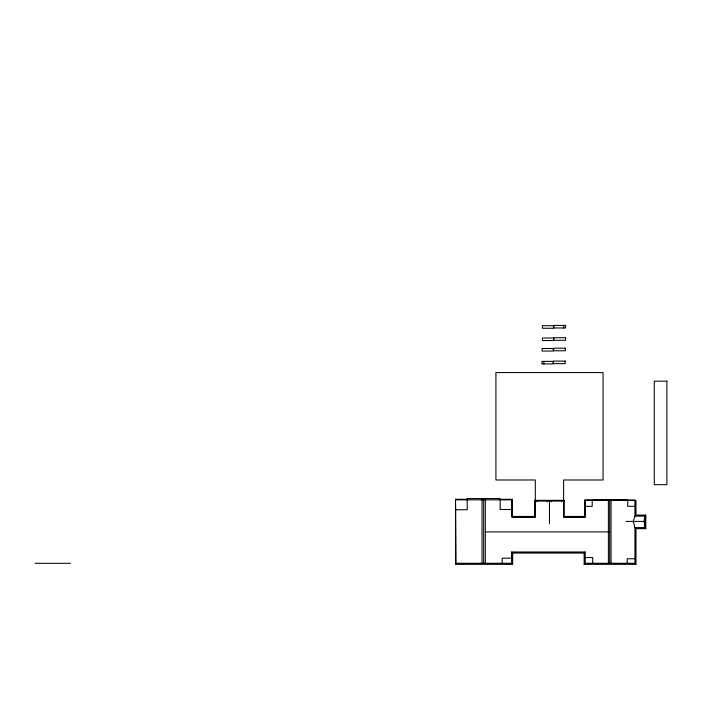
<?xml version="1.0" encoding="UTF-8"?>
<svg xmlns="http://www.w3.org/2000/svg" width="702" height="702" viewBox="0 0 702 702"><rect width="100%" height="100%" fill="white"/><g stroke="black" fill="none" stroke-linecap="round" stroke-linejoin="round"><path stroke-width="1.05" d="M499.262 499.28L512.381 499.28L512.381 516.444L534.74 516.444L534.74 500.333L564.171 500.333L564.171 516.444L584.634 516.444L584.634 499.956L634.941 499.956L634.941 516.154L633.222 521.419L634.941 527.588L635.986 528.641L645.787 528.641L644.734 527.588L644.138 521.419L644.734 516.154L645.787 515.101L635.986 515.101L635.986 500.526L585.012 500.333L585.196 517.005L585.196 500.526M584.143 553.044L585.196 551.991L585.196 563.294L584.143 564.347L584.143 553.044L512.662 553.044L511.811 551.991L511.811 558.187L502.193 558.187L502.193 563.294M467.558 499.28L455.537 499.28L455.791 564.347L512.662 564.347L512.662 553.044M455.537 499.85L511.811 499.85L511.811 517.005L535.301 517.005L535.301 479.984L495.919 479.984L495.919 372.578L603.062 372.578L603.062 479.984L563.609 479.984L563.609 517.005L585.196 517.005M563.908 500.596L535.003 500.596L535.003 516.707L512.118 516.707L512.118 499.543M535.117 500.71L563.794 500.71L535.117 500.71L535.301 517.005M585.196 506.344L592.216 506.344L592.216 500.105L627.711 500.105L627.711 506.3L634.941 506.3M511.811 509.494L500.14 509.494L500.14 498.569L467.207 498.569L467.207 509.757L455.537 509.757M634.941 516.154L644.734 516.154L644.734 527.588L634.941 527.588L634.941 563.294L635.986 564.347L635.986 528.641M563.908 516.707L584.898 516.707L584.898 500.219M512.004 516.821L535.117 516.821M563.794 516.821L585.012 516.821M626.061 521.419L644.138 521.419M485.889 531.923L609.02 531.923M585.196 551.991L511.618 551.991L511.618 563.294L512.662 564.347M585.196 557.546L592.707 557.546L592.707 563.329M634.941 558.748L627.202 558.748L627.202 563.329M35.1 563.294L70.49 563.294M455.537 563.294L511.618 563.294M585.196 563.294L634.941 563.294M584.143 564.347L635.986 564.347M455.537 504.729L455.791 564.347M645.787 515.101L645.787 528.641M611.047 500.526L611.047 563.329M609.696 500.526L609.696 563.329M608.388 500.526L608.388 563.329M563.715 325.43L563.715 327.983M561.521 500.895L561.521 501.763M551.245 500.895L551.245 501.763M549.464 500.895L549.464 523.824M547.227 500.895L547.227 501.763M543.848 361.372L543.848 363.926M537.188 500.895L537.188 501.763M485.336 499.85L485.336 563.294M483.678 499.85L483.678 563.294M482.02 499.85L482.02 563.294M565.628 325.43L553.966 325.43L553.966 327.983L565.628 327.983L565.628 325.43M553.527 325.71L542.409 325.71L542.409 328.264L553.527 328.264L553.527 325.71M565.628 337.723L553.966 337.723L553.966 340.277L565.628 340.277L565.628 337.723M553.527 338.004L542.409 338.004L542.409 340.558L553.527 340.558L553.527 338.004M565.303 348.21L553.641 348.21L553.641 350.763L565.303 350.763L565.303 348.21M553.202 348.49L542.084 348.49L542.084 351.044L553.202 351.044L553.202 348.49M565.145 361.091L553.483 361.091L553.483 363.645L565.145 363.645L565.145 361.091M553.053 361.372L541.926 361.372L541.926 363.926L553.053 363.926L553.053 361.372M666.9 381.168L654.29 381.168L654.29 484.705L666.9 484.705L666.9 381.168"/></g></svg>
